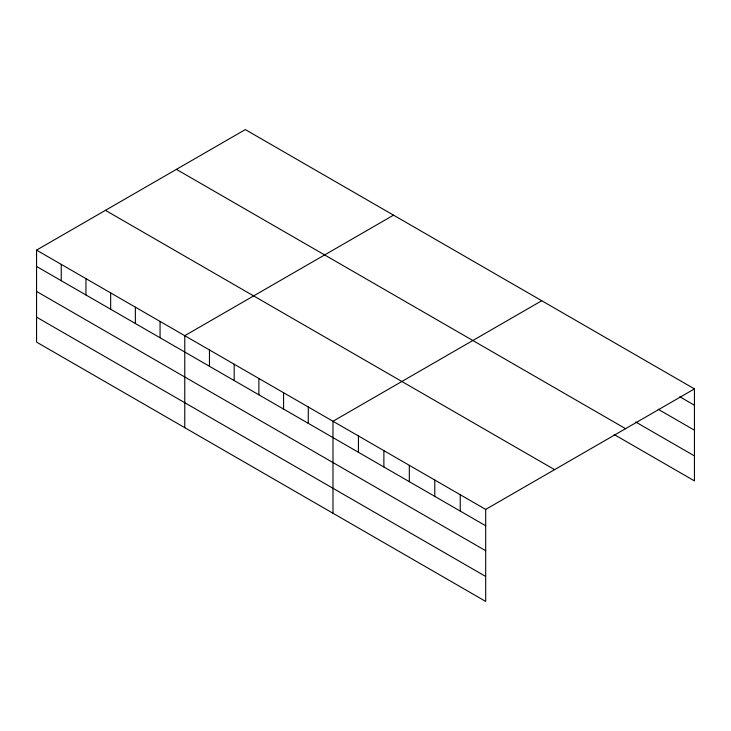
<?xml version="1.0" encoding="UTF-8"?>
<svg xmlns="http://www.w3.org/2000/svg" width="731" height="731" viewBox="0 0 731 731"><rect width="100%" height="100%" fill="white"/><g stroke="black" fill="none" stroke-linecap="round" stroke-linejoin="round"><path stroke-width="1.1" d="M485.686 550.726L485.686 509.425L36.55 250.112L36.55 342.099L485.686 601.412L485.686 550.726L36.55 291.413M614.177 434.543L694.45 480.888L694.45 388.901L245.314 129.588L36.55 250.112M393.525 215.161L184.769 335.684L184.769 427.672M541.744 300.733L332.98 421.257L332.98 513.244M485.686 509.425L694.45 388.901M679.766 396.759L694.45 405.239M658.229 409.287L694.45 430.203M635.714 422.006L694.45 455.916M176.418 169.364L625.562 428.668M105.438 210.345L554.582 469.649M36.55 266.45L485.686 525.763M36.55 317.135L485.686 576.448M460.238 494.732L460.238 511.07M434.79 480.039L434.79 496.376M409.333 465.345L409.333 481.683M383.885 450.643L383.885 466.981M358.437 435.95L358.437 452.288M308.281 406.993L308.281 423.331M283.573 392.739L283.573 409.077M258.875 378.475L258.875 394.813M234.176 364.212L234.176 380.549M209.468 349.948L209.468 366.286M160.062 321.421L160.062 337.759M135.363 307.166L135.363 323.504M110.655 292.903L110.655 309.24M85.956 278.639L85.956 294.977M61.249 264.375L61.249 280.713"/></g></svg>
